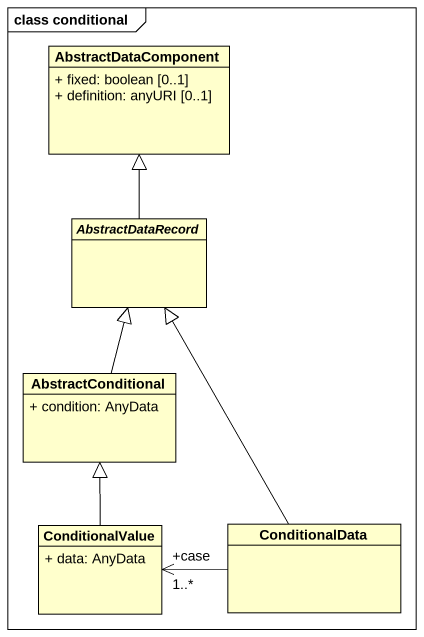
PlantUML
@startuml
mainframe class conditional
hide circle
hide empty members
skinparam classAttributeIconSize 0
class AbstractDataComponent {
  + fixed: boolean [0..1]
  + definition: anyURI [0..1]
}
abstract class AbstractDataRecord
class AbstractConditional {
  + condition: AnyData
}
class ConditionalValue {
  + data: AnyData
}
class ConditionalData
AbstractDataRecord -up-|> AbstractDataComponent
AbstractConditional -up-|> AbstractDataRecord
ConditionalValue -up-|> AbstractConditional
ConditionalData -up-|> AbstractDataRecord
ConditionalData -left-> "+case\n1..*" ConditionalValue
@enduml
